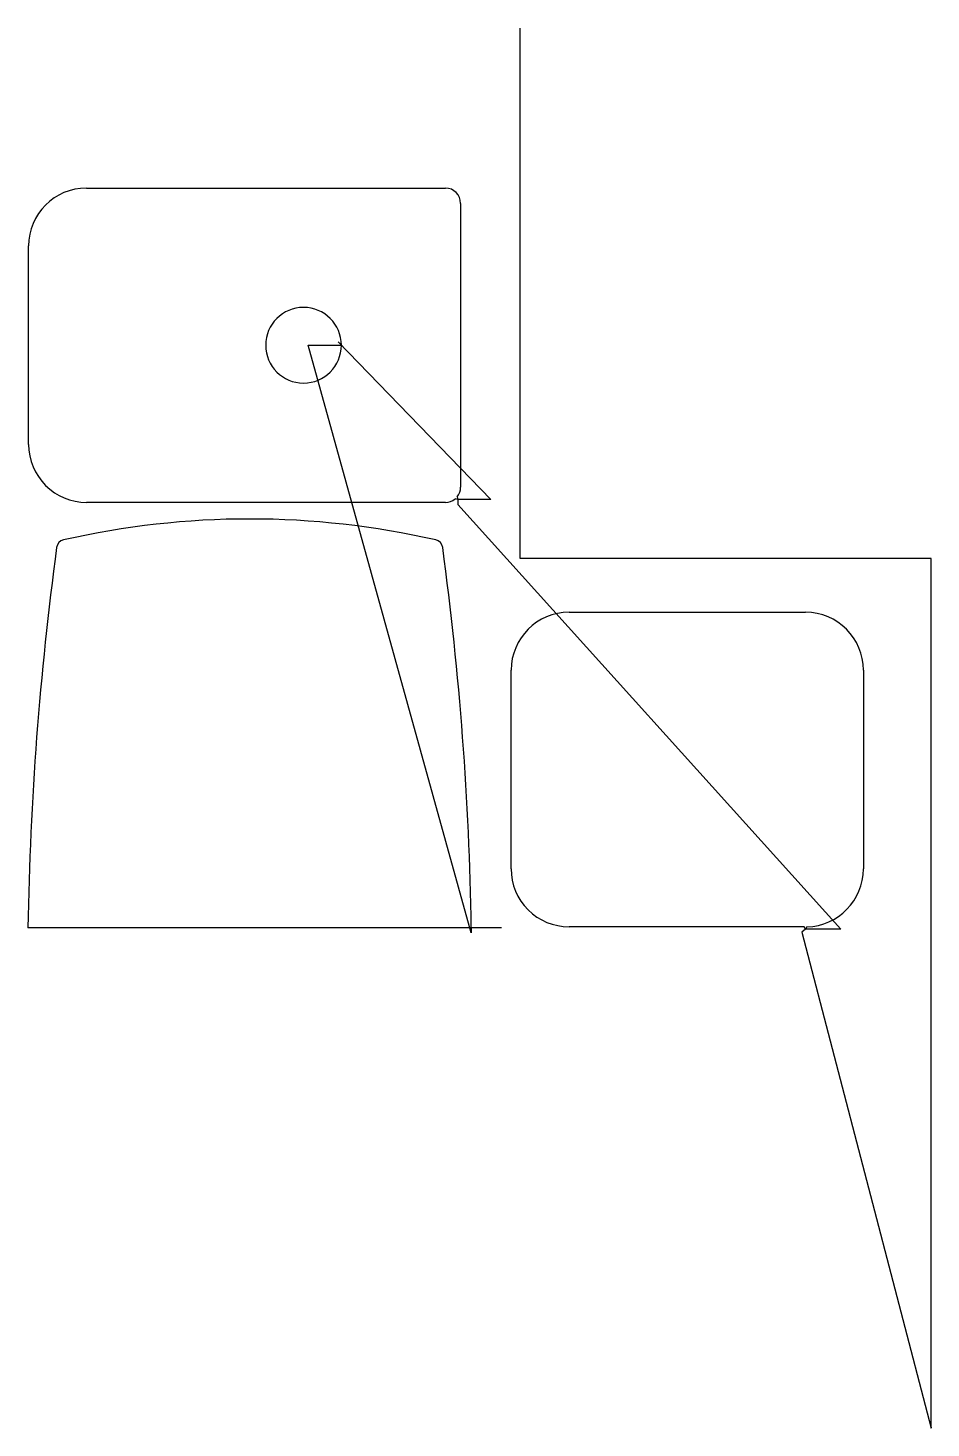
# Model space of a CAD drawing. Header units: metres. Extents: x 19 to 974, y 0 to 1480.
import ezdxf

# ---------------------------------------------------------------- set-up
doc = ezdxf.new("R2010")
doc.units = ezdxf.units.M

msp = doc.modelspace()

# ---------------------------------------------------------------- linework, layer by layer
at = {"layer": 'TOOL_0'}
for p, q in [((539.581, 1478.876), (539.581, 1479.876)), ((539.581, 919.17), (539.581, 1478.876)), ((80.933, 1310.629), (460.433, 1310.629)), ((476.533, 1294.529), (476.533, 994.529)), ((19.833, 1039.53), (19.833, 1249.529)), ((487.814, 523.325), (315.433, 1144.528)), ((315.433, 1144.528), (350.433, 1144.528)), ((350.433, 1144.528), (346.897, 1148.064)), ((346.897, 1148.064), (508.605, 981.354)), ((460.433, 978.429), (80.933, 978.429)), ((473.605, 981.354), (470.706, 982.132)), ((472.828, 984.254), (473.606, 981.355)), ((508.605, 981.354), (473.605, 981.354)), ((473.606, 981.355), (473.606, 976.355)), ((473.606, 976.355), (878.474, 527.217)), ((973.78, 919.17), (539.581, 919.17)), ((973.78, 1.001), (973.78, 919.17)), ((591.109, 862.208), (841.109, 862.208)), ((529.909, 591.009), (529.909, 801.008)), ((902.309, 801.008), (902.309, 591.008)), ((487.813, 528.556), (19.158, 528.556)), ((519.593, 528.556), (487.813, 528.556)), ((487.814, 528.556), (487.814, 523.325)), ((839.609, 529.808), (591.109, 529.808)), ((841.125, 527.217), (837.075, 524.223)), ((837.075, 524.223), (973.78, 0.001)), ((841.125, 527.217), (839.609, 529.808)), ((842.609, 529.826), (841.125, 527.217)), ((878.474, 527.217), (841.125, 527.217)), ((973.78, 0.001), (973.78, 1.001)), ((973.78, 1.001), (973.78, 0.001)), ((973.78, 0.001), (973.78, 1.001))]:
    msp.add_line(p, q, dxfattribs=at)
for centre, radius, start, end in [((80.933, 1249.529), 61.1, 90, 180), ((460.433, 1294.529), 16.1, 0, 90), ((310.433, 1144.528), 40, 0, 180), ((310.433, 1144.528), 40, 180, 0), ((80.933, 1039.529), 61.1, 179.999062, 270), ((460.433, 994.529), 16.1, 320.342515, 0), ((460.433, 994.529), 16.1, 270, 309.647463), ((253.486, 73.806), 887.05, 77.186323, 102.813677), ((58.893, 929.434), 9.572, 102.905342, 172.206798), ((448.079, 929.434), 9.573, 7.793202, 77.094658), ((3422.284, 474.806), 3403.55, 172.301745, 179.095128), ((-2915.312, 474.806), 3403.55, 0.904872, 7.698255), ((591.109, 801.008), 61.2, 90, 180), ((841.109, 801.008), 61.2, 0, 90), ((591.109, 591.008), 61.2, 179.999064, 270), ((841.109, 591.008), 61.2, 271.40444, 0)]:
    msp.add_arc(centre, radius, start, end, dxfattribs=at)

doc.saveas('drawing.dxf')
